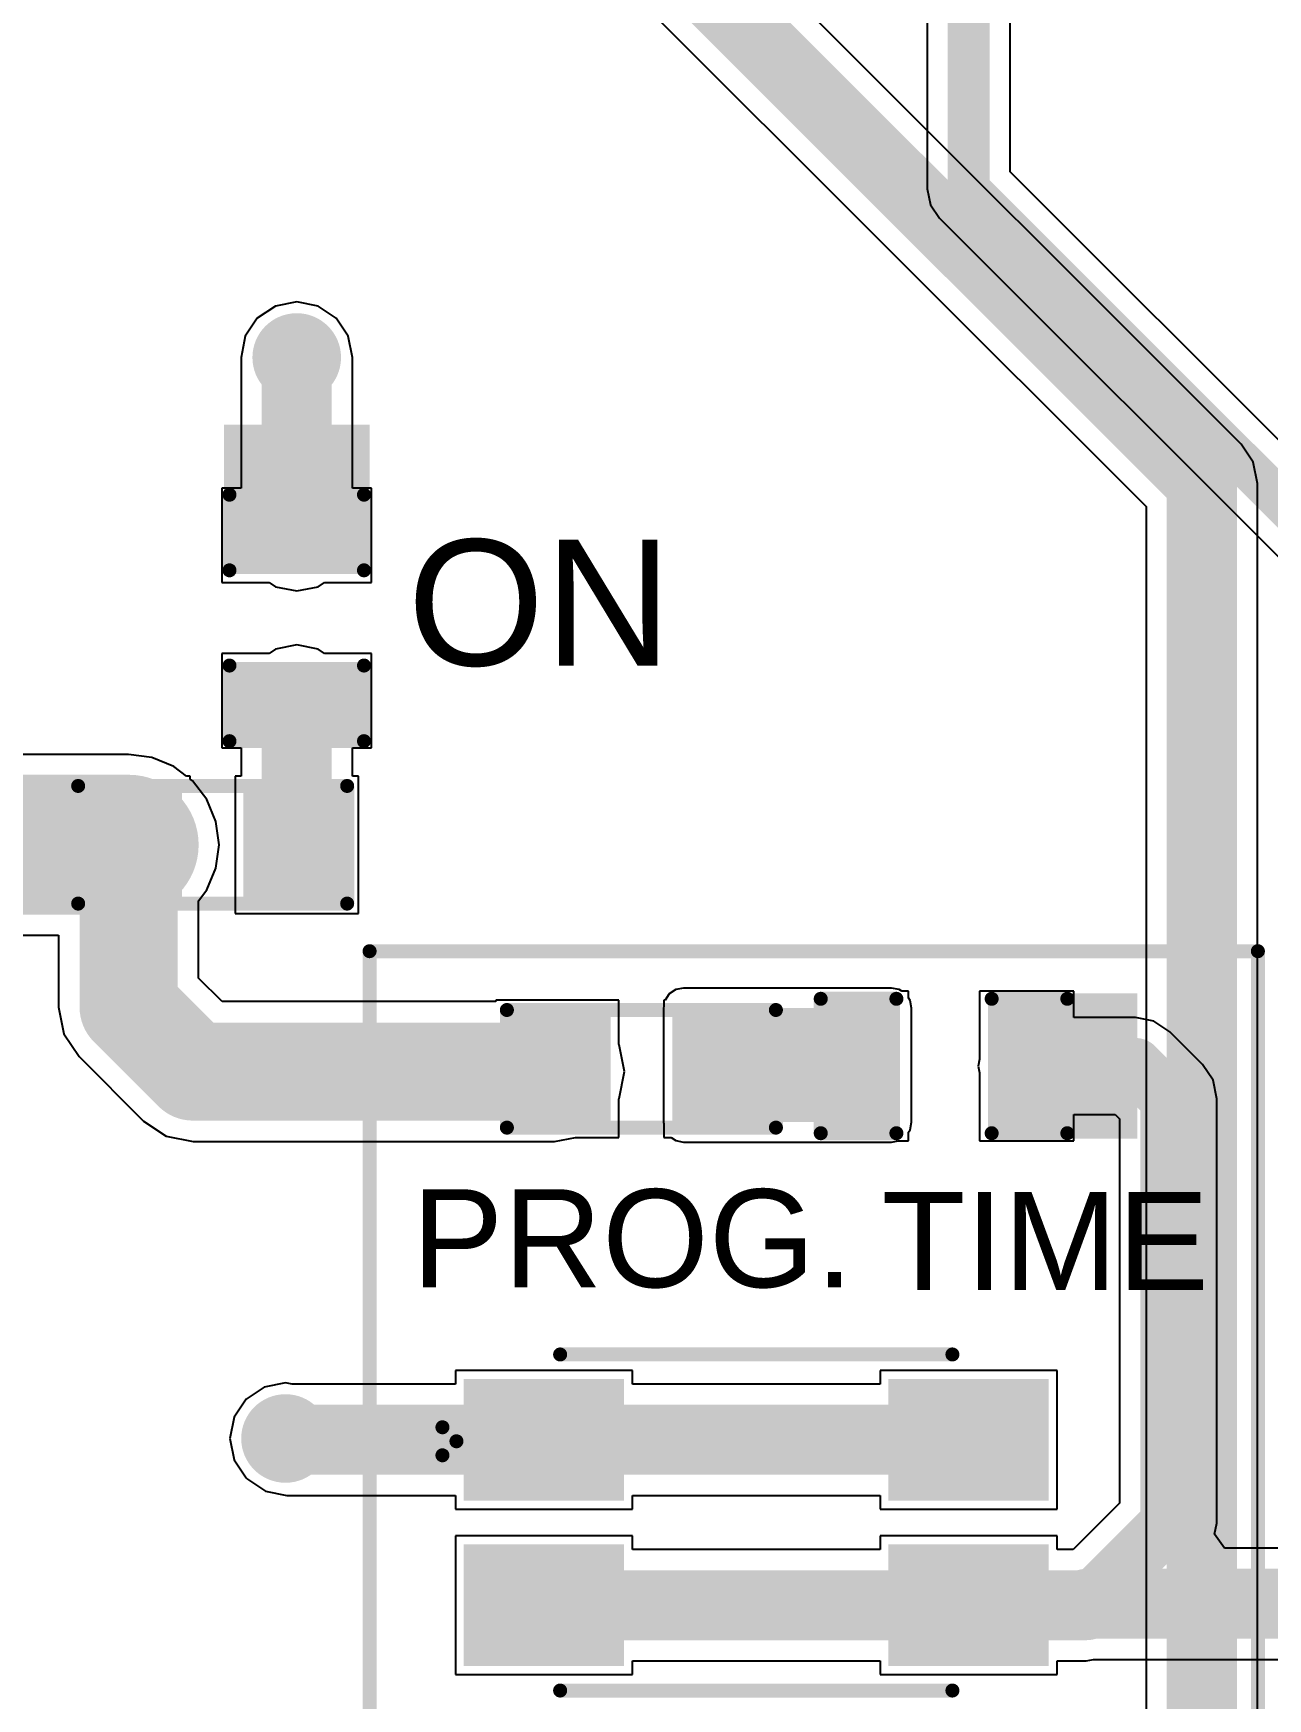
# Model space of a CAD drawing. Header units: millimetres. Extents: x -0.16 to 4.85, y -0.01 to 3.83.
# Drawn here: x 2.663 to 3.103, y 2.566 to 3.161 of the extents above; entities that cross this region are included whole.
import ezdxf

# ---------------------------------------------------------------- set-up
doc = ezdxf.new("R2010")
doc.units = ezdxf.units.MM
doc.header["$MEASUREMENT"] = 0
for name, color, linetype in [('BottomLayer', 5, 'Continuous'), ('BottomSolder', 6, 'Continuous'), ('TopLayer', 1, 'Continuous'), ('TopOverlay', 2, 'Continuous'), ('TopPaste', 8, 'Continuous'), ('TopSolder', 216, 'Continuous'), ('ViaHoleLayer', 16, 'Continuous')]:
    doc.layers.add(name, color=color, linetype=linetype)
doc.styles.add('Arial', font='', dxfattribs={"height": 0.2})
doc.styles.get('Arial').set_extended_font_data('Arial')

# ---------------------------------------------------------------- blocks, each defined once
blk = doc.blocks.new('TS_1185EC_C_D_B__8')
at = {"layer": 'TopLayer'}
for points in [[(-0.10039, 0.04724), (-0.05118, 0.04724), (-0.05118, 0.01181), (-0.10039, 0.01181)], [(0.05118, 0.04724), (0.10039, 0.04724), (0.10039, 0.01181), (0.05118, 0.01181)], [(-0.10039, -0.01181), (-0.05118, -0.01181), (-0.05118, -0.04724), (-0.10039, -0.04724)], [(0.05118, -0.01181), (0.10039, -0.01181), (0.10039, -0.04724), (0.05118, -0.04724)]]:
    blk.add_hatch(color=1, dxfattribs=at).paths.add_polyline_path(points)
at = {"layer": 'TopPaste'}
for points in [[(-0.10039, 0.04724), (-0.05118, 0.04724), (-0.05118, 0.01181), (-0.10039, 0.01181)], [(0.05118, 0.04724), (0.10039, 0.04724), (0.10039, 0.01181), (0.05118, 0.01181)], [(-0.10039, -0.01181), (-0.05118, -0.01181), (-0.05118, -0.04724), (-0.10039, -0.04724)], [(0.05118, -0.01181), (0.10039, -0.01181), (0.10039, -0.04724), (0.05118, -0.04724)]]:
    blk.add_hatch(color=8, dxfattribs=at).paths.add_polyline_path(points)
at = {"layer": 'TopSolder'}
for points in [[(-0.10439, 0.05124), (-0.04718, 0.05124), (-0.04718, 0.00781), (-0.10439, 0.00781)], [(0.04718, 0.05124), (0.10439, 0.05124), (0.10439, 0.00781), (0.04718, 0.00781)], [(-0.10439, -0.00781), (-0.04718, -0.00781), (-0.04718, -0.05124), (-0.10439, -0.05124)], [(0.04718, -0.00781), (0.10439, -0.00781), (0.10439, -0.05124), (0.04718, -0.05124)]]:
    blk.add_hatch(color=216, dxfattribs=at).paths.add_polyline_path(points)
at = {"layer": 'TopOverlay', "const_width": 0.005}
for points in [[(-0.07, 0.06), (0.07, 0.06)], [(-0.112, 0.034), (-0.107, 0.029)], [(-0.112, 0.024), (-0.112, 0.034)], [(-0.112, 0.024), (-0.107, 0.029)], [(-0.07, -0.06), (0.07, -0.06)]]:
    blk.add_lwpolyline(points, dxfattribs=at)
at = {"layer": 'TopOverlay', "const_width": 0.0025}
for points in [[(-0.07125, 0.06, 1), (-0.06875, 0.06, 1)], [(0.06875, 0.06, 1), (0.07125, 0.06, 1)], [(-0.11325, 0.034, 1), (-0.11075, 0.034, 1)], [(-0.11325, 0.034, 1), (-0.11075, 0.034, 1)], [(-0.10825, 0.029, 1), (-0.10575, 0.029, 1)], [(-0.10825, 0.029, 1), (-0.10575, 0.029, 1)], [(-0.11325, 0.024, 1), (-0.11075, 0.024, 1)], [(-0.11325, 0.024, 1), (-0.11075, 0.024, 1)], [(-0.07125, -0.06, 1), (-0.06875, -0.06, 1)], [(0.06875, -0.06, 1), (0.07125, -0.06, 1)]]:
    blk.add_lwpolyline(points, format="xyb", close=True, dxfattribs=at)
blk = doc.blocks.new('RES_0603_16')
at = {"layer": 'TopLayer'}
for points in [[(-0.015, 0.0175), (-0.015, -0.0175), (-0.045, -0.0175), (-0.045, 0.0175)], [(0.045, 0.0175), (0.045, -0.0175), (0.015, -0.0175), (0.015, 0.0175)]]:
    blk.add_hatch(color=1, dxfattribs=at).paths.add_polyline_path(points)
at = {"layer": 'TopPaste'}
for points in [[(-0.015, 0.0175), (-0.015, -0.0175), (-0.045, -0.0175), (-0.045, 0.0175)], [(0.045, 0.0175), (0.045, -0.0175), (0.015, -0.0175), (0.015, 0.0175)]]:
    blk.add_hatch(color=8, dxfattribs=at).paths.add_polyline_path(points)
at = {"layer": 'TopSolder'}
for points in [[(-0.011, 0.0215), (-0.011, -0.0215), (-0.049, -0.0215), (-0.049, 0.0215)], [(0.049, 0.0215), (0.049, -0.0215), (0.011, -0.0215), (0.011, 0.0215)]]:
    blk.add_hatch(color=216, dxfattribs=at).paths.add_polyline_path(points)
at = {"layer": 'TopOverlay', "const_width": 0.005}
for points in [[(-0.048, -0.021), (-0.048, 0.021)], [(-0.048, 0.021), (0.048, 0.021)], [(0.048, -0.021), (0.048, 0.021)], [(-0.048, -0.021), (0.048, -0.021)]]:
    blk.add_lwpolyline(points, dxfattribs=at)
at = {"layer": 'TopOverlay', "const_width": 0.0025}
for points in [[(-0.04925, 0.021, 1), (-0.04675, 0.021, 1)], [(-0.04925, 0.021, 1), (-0.04675, 0.021, 1)], [(0.04675, 0.021, 1), (0.04925, 0.021, 1)], [(0.04675, 0.021, 1), (0.04925, 0.021, 1)], [(-0.04925, -0.021, 1), (-0.04675, -0.021, 1)], [(-0.04925, -0.021, 1), (-0.04675, -0.021, 1)], [(0.04675, -0.021, 1), (0.04925, -0.021, 1)], [(0.04675, -0.021, 1), (0.04925, -0.021, 1)]]:
    blk.add_lwpolyline(points, format="xyb", close=True, dxfattribs=at)
blk = doc.blocks.new('LED_0603_17')
at = {"layer": 'TopLayer'}
for points in [[(-0.03937, 0.01969), (-0.01969, 0.01969), (-0.01969, -0.01969), (-0.03937, -0.01969)], [(0.01969, 0.01969), (0.03937, 0.01969), (0.03937, -0.01969), (0.01969, -0.01969)]]:
    blk.add_hatch(color=1, dxfattribs=at).paths.add_polyline_path(points)
at = {"layer": 'TopOverlay'}
blk.add_hatch(color=2, dxfattribs=at).paths.add_polyline_path([(0.044, -0.026), (0.069, -0.026), (0.069, 0.026), (0.044, 0.026)])
at = {"layer": 'TopPaste'}
for points in [[(-0.03937, 0.01969), (-0.01969, 0.01969), (-0.01969, -0.01969), (-0.03937, -0.01969)], [(0.01969, 0.01969), (0.03937, 0.01969), (0.03937, -0.01969), (0.01969, -0.01969)]]:
    blk.add_hatch(color=8, dxfattribs=at).paths.add_polyline_path(points)
at = {"layer": 'TopSolder'}
for points in [[(-0.04337, 0.02369), (-0.01569, 0.02369), (-0.01569, -0.02369), (-0.04337, -0.02369)], [(0.01569, 0.02369), (0.04337, 0.02369), (0.04337, -0.02369), (0.01569, -0.02369)]]:
    blk.add_hatch(color=216, dxfattribs=at).paths.add_polyline_path(points)
at = {"layer": 'TopOverlay', "const_width": 0.005}
for points in [[(-0.044, 0.024), (-0.017, 0.024)], [(-0.044, 0.024), (-0.044, -0.024)], [(0.017, 0.024), (0.044, 0.024)], [(0.044, 0.024), (0.044, -0.024)], [(-0.044, -0.024), (-0.017, -0.024)], [(0.017, -0.024), (0.044, -0.024)]]:
    blk.add_lwpolyline(points, dxfattribs=at)
at = {"layer": 'TopOverlay', "const_width": 0.0025}
for points in [[(-0.04525, 0.024, 1), (-0.04275, 0.024, 1)], [(-0.04525, 0.024, 1), (-0.04275, 0.024, 1)], [(-0.01825, 0.024, 1), (-0.01575, 0.024, 1)], [(0.01575, 0.024, 1), (0.01825, 0.024, 1)], [(0.04275, 0.024, 1), (0.04525, 0.024, 1)], [(0.04275, 0.024, 1), (0.04525, 0.024, 1)], [(-0.04525, -0.024, 1), (-0.04275, -0.024, 1)], [(-0.04525, -0.024, 1), (-0.04275, -0.024, 1)], [(-0.01825, -0.024, 1), (-0.01575, -0.024, 1)], [(0.01575, -0.024, 1), (0.01825, -0.024, 1)], [(0.04275, -0.024, 1), (0.04525, -0.024, 1)], [(0.04275, -0.024, 1), (0.04525, -0.024, 1)]]:
    blk.add_lwpolyline(points, format="xyb", close=True, dxfattribs=at)
blk = doc.blocks.new('RES_0603_71')
at = {"layer": 'TopLayer'}
for points in [[(-0.015, 0.0175), (-0.015, -0.0175), (-0.045, -0.0175), (-0.045, 0.0175)], [(0.045, 0.0175), (0.045, -0.0175), (0.015, -0.0175), (0.015, 0.0175)]]:
    blk.add_hatch(color=1, dxfattribs=at).paths.add_polyline_path(points)
at = {"layer": 'TopPaste'}
for points in [[(-0.015, 0.0175), (-0.015, -0.0175), (-0.045, -0.0175), (-0.045, 0.0175)], [(0.045, 0.0175), (0.045, -0.0175), (0.015, -0.0175), (0.015, 0.0175)]]:
    blk.add_hatch(color=8, dxfattribs=at).paths.add_polyline_path(points)
at = {"layer": 'TopSolder'}
for points in [[(-0.011, 0.0215), (-0.011, -0.0215), (-0.049, -0.0215), (-0.049, 0.0215)], [(0.049, 0.0215), (0.049, -0.0215), (0.011, -0.0215), (0.011, 0.0215)]]:
    blk.add_hatch(color=216, dxfattribs=at).paths.add_polyline_path(points)
at = {"layer": 'TopOverlay', "const_width": 0.005}
for points in [[(-0.048, -0.021), (-0.048, 0.021)], [(-0.048, 0.021), (0.048, 0.021)], [(0.048, -0.021), (0.048, 0.021)], [(-0.048, -0.021), (0.048, -0.021)]]:
    blk.add_lwpolyline(points, dxfattribs=at)
at = {"layer": 'TopOverlay', "const_width": 0.0025}
for points in [[(-0.04925, 0.021, 1), (-0.04675, 0.021, 1)], [(-0.04925, 0.021, 1), (-0.04675, 0.021, 1)], [(0.04675, 0.021, 1), (0.04925, 0.021, 1)], [(0.04675, 0.021, 1), (0.04925, 0.021, 1)], [(-0.04925, -0.021, 1), (-0.04675, -0.021, 1)], [(-0.04925, -0.021, 1), (-0.04675, -0.021, 1)], [(0.04675, -0.021, 1), (0.04925, -0.021, 1)], [(0.04675, -0.021, 1), (0.04925, -0.021, 1)]]:
    blk.add_lwpolyline(points, format="xyb", close=True, dxfattribs=at)
blk = doc.blocks.new('LED_0603_84')
at = {"layer": 'TopLayer'}
for points in [[(-0.03937, 0.01969), (-0.01969, 0.01969), (-0.01969, -0.01969), (-0.03937, -0.01969)], [(0.01969, 0.01969), (0.03937, 0.01969), (0.03937, -0.01969), (0.01969, -0.01969)]]:
    blk.add_hatch(color=1, dxfattribs=at).paths.add_polyline_path(points)
at = {"layer": 'TopOverlay'}
blk.add_hatch(color=2, dxfattribs=at).paths.add_polyline_path([(0.044, -0.026), (0.069, -0.026), (0.069, 0.026), (0.044, 0.026)])
at = {"layer": 'TopPaste'}
for points in [[(-0.03937, 0.01969), (-0.01969, 0.01969), (-0.01969, -0.01969), (-0.03937, -0.01969)], [(0.01969, 0.01969), (0.03937, 0.01969), (0.03937, -0.01969), (0.01969, -0.01969)]]:
    blk.add_hatch(color=8, dxfattribs=at).paths.add_polyline_path(points)
at = {"layer": 'TopSolder'}
for points in [[(-0.04337, 0.02369), (-0.01569, 0.02369), (-0.01569, -0.02369), (-0.04337, -0.02369)], [(0.01569, 0.02369), (0.04337, 0.02369), (0.04337, -0.02369), (0.01569, -0.02369)]]:
    blk.add_hatch(color=216, dxfattribs=at).paths.add_polyline_path(points)
at = {"layer": 'TopOverlay', "const_width": 0.005}
for points in [[(-0.044, 0.024), (-0.017, 0.024)], [(-0.044, -0.024), (-0.044, 0.024)], [(0.017, 0.024), (0.044, 0.024)], [(0.044, -0.024), (0.044, 0.024)], [(-0.044, -0.024), (-0.017, -0.024)], [(0.017, -0.024), (0.044, -0.024)]]:
    blk.add_lwpolyline(points, dxfattribs=at)
at = {"layer": 'TopOverlay', "const_width": 0.0025}
for points in [[(-0.04525, 0.024, 1), (-0.04275, 0.024, 1)], [(-0.04525, 0.024, 1), (-0.04275, 0.024, 1)], [(-0.01825, 0.024, 1), (-0.01575, 0.024, 1)], [(0.01575, 0.024, 1), (0.01825, 0.024, 1)], [(0.04275, 0.024, 1), (0.04525, 0.024, 1)], [(0.04275, 0.024, 1), (0.04525, 0.024, 1)], [(-0.04525, -0.024, 1), (-0.04275, -0.024, 1)], [(-0.04525, -0.024, 1), (-0.04275, -0.024, 1)], [(-0.01825, -0.024, 1), (-0.01575, -0.024, 1)], [(0.01575, -0.024, 1), (0.01825, -0.024, 1)], [(0.04275, -0.024, 1), (0.04525, -0.024, 1)], [(0.04275, -0.024, 1), (0.04525, -0.024, 1)]]:
    blk.add_lwpolyline(points, format="xyb", close=True, dxfattribs=at)

msp = doc.modelspace()

# ---------------------------------------------------------------- hatches: boundary and pattern name
at = {"layer": 'BottomLayer'}
h = msp.add_hatch(color=5, dxfattribs=at)
edge = h.paths.add_edge_path()
edge.add_arc((2.757, 3.045), 0.01181, 0, 360)
h = msp.add_hatch(color=5, dxfattribs=at)
edge = h.paths.add_edge_path()
edge.add_arc((2.753, 2.659), 0.01181, 0, 360)
at = {"layer": 'BottomSolder'}
h = msp.add_hatch(color=6, dxfattribs=at)
edge = h.paths.add_edge_path()
edge.add_arc((2.757, 3.045), 0.01581, 0, 360)
h = msp.add_hatch(color=6, dxfattribs=at)
edge = h.paths.add_edge_path()
edge.add_arc((2.753, 2.659), 0.01581, 0, 360)
at = {"layer": 'TopLayer'}
h = msp.add_hatch(color=1, dxfattribs=at)
edge = h.paths.add_edge_path()
edge.add_arc((2.757, 3.045), 0.01181, 0, 360)
msp.add_hatch(color=1, dxfattribs=at).paths.add_polyline_path([(2.895, 2.772), (2.96931, 2.772), (2.96931, 2.81269), (2.895, 2.81269)])
h = msp.add_hatch(color=1, dxfattribs=at)
edge = h.paths.add_edge_path()
edge.add_arc((2.753, 2.659), 0.01181, 0, 360)
at = {"layer": 'TopSolder'}
h = msp.add_hatch(color=216, dxfattribs=at)
edge = h.paths.add_edge_path()
edge.add_arc((2.757, 3.045), 0.01581, 0, 360)
h = msp.add_hatch(color=216, dxfattribs=at)
edge = h.paths.add_edge_path()
edge.add_arc((2.753, 2.659), 0.01581, 0, 360)
at = {"layer": 'ViaHoleLayer'}
h = msp.add_hatch(color=16, dxfattribs=at)
edge = h.paths.add_edge_path()
edge.add_arc((2.757, 3.045), 0.00591, 0, 360)
h = msp.add_hatch(color=16, dxfattribs=at)
edge = h.paths.add_edge_path()
edge.add_arc((2.753, 2.659), 0.00591, 0, 360)

# ---------------------------------------------------------------- linework, layer by layer
at = {"layer": 'BottomLayer'}
for p, q in [((3.09406, 3.01406), (2.74606, 3.36206)), ((2.72376, 3.32812), (3.06012, 2.99176)), ((3.09837, 3.00761), (3.09406, 3.01406)), ((3.09988, 3), (3.09837, 3.00761)), ((3.09988, 2.19706), (3.09988, 3)), ((3.06012, 2.99176), (3.06012, 2.19706))]:
    msp.add_line(p, q, dxfattribs=at)
at = {"layer": 'BottomLayer', "const_width": 0.025}
for points in [[(2.732, 3.348), (3.08, 3)], [(3.08, 2.19706), (3.08, 3)]]:
    msp.add_lwpolyline(points, dxfattribs=at)
at = {"layer": 'BottomLayer', "const_width": 0.0125}
msp.add_lwpolyline([(3.07375, 3, 1), (3.08625, 3, 1)], format="xyb", close=True, dxfattribs=at)
msp.add_lwpolyline([(3.07375, 3, 1), (3.08625, 3, 1)], format="xyb", close=True, dxfattribs=at)
at = {"layer": 'TopLayer'}
for p, q in [((2.982, 3.19776), (2.982, 3.10521)), ((3.01157, 3.11134), (3.01157, 3.19776)), ((3.46412, 2.65879), (3.01157, 3.11134)), ((2.982, 3.10521), (2.98313, 3.09956)), ((2.98313, 3.09956), (2.98633, 3.09476)), ((2.98633, 3.09476), (3.43888, 2.64221)), ((2.74939, 3.06337), (2.74294, 3.05906)), ((2.757, 3.06488), (2.74939, 3.06337)), ((2.76461, 3.06337), (2.757, 3.06488)), ((2.77106, 3.05906), (2.76461, 3.06337)), ((2.74294, 3.05906), (2.73863, 3.05261)), ((2.77537, 3.05261), (2.77106, 3.05906)), ((2.73863, 3.05261), (2.73712, 3.045)), ((2.77688, 3.045), (2.77537, 3.05261)), ((2.73712, 3.045), (2.73712, 2.99837)), ((2.77688, 2.99837), (2.77688, 3.045)), ((2.73712, 2.99837), (2.73032, 2.99837)), ((2.73032, 2.99837), (2.73032, 2.96469)), ((2.78369, 2.99837), (2.77688, 2.99837)), ((2.78369, 2.96469), (2.78369, 2.99837)), ((2.73032, 2.96469), (2.74711, 2.96469)), ((2.74711, 2.96469), (2.74939, 2.96316)), ((2.74939, 2.96316), (2.757, 2.96165)), ((2.757, 2.96165), (2.76461, 2.96316)), ((2.76461, 2.96316), (2.76689, 2.96469)), ((2.76689, 2.96469), (2.78369, 2.96469)), ((2.74711, 2.93932), (2.73032, 2.93932)), ((2.73032, 2.93932), (2.73032, 2.90563)), ((2.74939, 2.94084), (2.74711, 2.93932)), ((2.757, 2.94235), (2.74939, 2.94084)), ((2.76461, 2.94084), (2.757, 2.94235)), ((2.76689, 2.93932), (2.76461, 2.94084)), ((2.78369, 2.93932), (2.76689, 2.93932)), ((2.78369, 2.90563), (2.78369, 2.93932)), ((2.697, 2.90328), (2.64237, 2.90328)), ((2.70535, 2.90218), (2.697, 2.90328)), ((2.71314, 2.89895), (2.70535, 2.90218)), ((2.73032, 2.90563), (2.73712, 2.90563)), ((2.73712, 2.90563), (2.73712, 2.8955)), ((2.77688, 2.8955), (2.77688, 2.90563)), ((2.77688, 2.90563), (2.78369, 2.90563)), ((2.71764, 2.8955), (2.71314, 2.89895)), ((2.719, 2.8955), (2.71764, 2.8955)), ((2.719, 2.89445), (2.719, 2.8955)), ((2.71982, 2.89382), (2.719, 2.89445)), ((2.72495, 2.88714), (2.71982, 2.89382)), ((2.73712, 2.8955), (2.735, 2.8955)), ((2.735, 2.8955), (2.735, 2.8465)), ((2.779, 2.8955), (2.77688, 2.8955)), ((2.779, 2.8465), (2.779, 2.8955)), ((2.72818, 2.87935), (2.72495, 2.88714)), ((2.72928, 2.871), (2.72818, 2.87935)), ((2.72818, 2.86265), (2.72928, 2.871)), ((2.72495, 2.85486), (2.72818, 2.86265)), ((2.72198, 2.85099), (2.72495, 2.85486)), ((2.72198, 2.82335), (2.72198, 2.85099)), ((2.735, 2.8465), (2.779, 2.8465)), ((2.629, 2.83872), (2.67202, 2.83872)), ((2.67202, 2.83872), (2.67202, 2.813)), ((2.73035, 2.81498), (2.72198, 2.82335)), ((2.89227, 2.81928), (2.88995, 2.81773)), ((2.895, 2.81982), (2.89227, 2.81928)), ((2.96931, 2.81982), (2.895, 2.81982)), ((2.97205, 2.81928), (2.96931, 2.81982)), ((2.97294, 2.81868), (2.97205, 2.81928)), ((2.67202, 2.813), (2.67392, 2.80344)), ((2.828, 2.81498), (2.73035, 2.81498)), ((2.872, 2.8155), (2.828, 2.8155)), ((2.828, 2.8155), (2.828, 2.81498)), ((2.872, 2.79968), (2.872, 2.8155)), ((2.888, 2.81337), (2.88786, 2.81269)), ((2.88846, 2.8155), (2.888, 2.8155)), ((2.888, 2.8155), (2.888, 2.81337)), ((2.88995, 2.81773), (2.88846, 2.8155)), ((2.97532, 2.81868), (2.97294, 2.81868)), ((2.97532, 2.8163), (2.97532, 2.81868)), ((2.97591, 2.81542), (2.97532, 2.8163)), ((2.97645, 2.81269), (2.97591, 2.81542)), ((3.03437, 2.81868), (3.00069, 2.81868)), ((3.00069, 2.81868), (3.00069, 2.79447)), ((3.03437, 2.80933), (3.03437, 2.81868)), ((2.88786, 2.81269), (2.88786, 2.772)), ((2.97645, 2.772), (2.97645, 2.81269)), ((3.05628, 2.80933), (3.03437, 2.80933)), ((3.06292, 2.80801), (3.05628, 2.80933)), ((3.06854, 2.80426), (3.06292, 2.80801)), ((2.67392, 2.80344), (2.67934, 2.79534)), ((3.08026, 2.79254), (3.06854, 2.80426)), ((2.67934, 2.79534), (2.70234, 2.77234)), ((2.87208, 2.79956), (2.872, 2.79968)), ((2.87398, 2.79), (2.87208, 2.79956)), ((2.87208, 2.78044), (2.87398, 2.79)), ((3.00069, 2.79447), (3.00019, 2.792)), ((3.00019, 2.792), (3.00069, 2.78953)), ((3.00069, 2.78953), (3.00069, 2.76532)), ((3.08401, 2.78692), (3.08026, 2.79254)), ((3.08533, 2.78028), (3.08401, 2.78692)), ((2.872, 2.78032), (2.87208, 2.78044)), ((2.872, 2.7665), (2.872, 2.78032)), ((3.08533, 2.62876), (3.08533, 2.78028)), ((2.70234, 2.77234), (2.71044, 2.76692)), ((2.88786, 2.772), (2.888, 2.77131)), ((2.888, 2.77131), (2.888, 2.7665)), ((2.97591, 2.76927), (2.97645, 2.772)), ((3.03437, 2.76532), (3.03437, 2.77467)), ((3.03437, 2.77467), (3.0491, 2.77467)), ((3.0491, 2.77467), (3.05067, 2.7731)), ((3.05067, 2.7731), (3.05067, 2.63594)), ((2.71044, 2.76692), (2.72, 2.76502)), ((2.849, 2.76502), (2.85644, 2.7665)), ((2.85644, 2.7665), (2.872, 2.7665)), ((2.888, 2.7665), (2.89063, 2.7665)), ((2.89063, 2.7665), (2.89227, 2.76541)), ((2.89227, 2.76541), (2.895, 2.76486)), ((2.96931, 2.76486), (2.97159, 2.76532)), ((2.97159, 2.76532), (2.97532, 2.76532)), ((2.97532, 2.76838), (2.97591, 2.76927)), ((2.97532, 2.76532), (2.97532, 2.76838)), ((3.00069, 2.76532), (3.03437, 2.76532)), ((2.72, 2.76502), (2.849, 2.76502)), ((2.895, 2.76486), (2.96931, 2.76486)), ((2.87682, 2.68324), (2.81361, 2.68324)), ((2.81361, 2.68324), (2.81361, 2.67841)), ((2.87682, 2.67841), (2.87682, 2.68324)), ((3.02839, 2.68324), (2.96518, 2.68324)), ((2.96518, 2.68324), (2.96518, 2.67841)), ((3.02839, 2.63381), (3.02839, 2.68324)), ((2.74539, 2.67737), (2.73894, 2.67306)), ((2.753, 2.67888), (2.74539, 2.67737)), ((2.75537, 2.67841), (2.753, 2.67888)), ((2.81361, 2.67841), (2.75537, 2.67841)), ((2.96518, 2.67841), (2.87682, 2.67841)), ((2.73894, 2.67306), (2.73463, 2.66661)), ((2.73463, 2.66661), (2.73312, 2.659)), ((2.73312, 2.659), (2.73463, 2.65139)), ((2.73463, 2.65139), (2.73894, 2.64494)), ((2.73894, 2.64494), (2.73941, 2.64447)), ((2.73941, 2.64447), (2.74586, 2.64016)), ((2.74586, 2.64016), (2.75347, 2.63865)), ((2.75347, 2.63865), (2.81361, 2.63865)), ((2.81361, 2.63865), (2.81361, 2.63381)), ((2.87682, 2.63381), (2.87682, 2.63865)), ((2.87682, 2.63865), (2.96518, 2.63865)), ((2.96518, 2.63865), (2.96518, 2.63381)), ((3.05067, 2.63594), (3.03408, 2.61935)), ((2.81361, 2.63381), (2.87682, 2.63381)), ((2.96518, 2.63381), (3.02839, 2.63381)), ((3.08456, 2.62488), (3.08533, 2.62876)), ((2.87682, 2.62419), (2.81361, 2.62419)), ((2.81361, 2.62419), (2.81361, 2.57476)), ((2.87682, 2.61935), (2.87682, 2.62419)), ((3.02839, 2.62419), (2.96518, 2.62419)), ((2.96518, 2.62419), (2.96518, 2.61935)), ((3.02839, 2.61935), (3.02839, 2.62419)), ((3.08807, 2.61988), (3.08456, 2.62488)), ((2.96518, 2.61935), (2.87682, 2.61935)), ((3.03408, 2.61935), (3.02839, 2.61935)), ((3.397, 2.61988), (3.08807, 2.61988)), ((2.87682, 2.57476), (2.87682, 2.57959)), ((2.87682, 2.57959), (2.96518, 2.57959)), ((2.96518, 2.57959), (2.96518, 2.57476)), ((3.02839, 2.57476), (3.02839, 2.57959)), ((3.02839, 2.57959), (3.03871, 2.57959)), ((3.03871, 2.57959), (3.04136, 2.58012)), ((3.04136, 2.58012), (3.397, 2.58012)), ((2.81361, 2.57476), (2.87682, 2.57476)), ((2.96518, 2.57476), (3.02839, 2.57476))]:
    msp.add_line(p, q, dxfattribs=at)
for points, const_width in [([(2.99679, 3.10521), (2.99679, 3.22247)], 0.015), ([(2.99679, 3.10521), (3.45366, 2.64834)], 0.015), ([(2.757, 2.98153), (2.757, 3.045)], 0.025), ([(2.757, 2.871), (2.757, 2.92247)], 0.025), ([(2.629, 2.871), (2.697, 2.871)], 0.05), ([(2.697, 2.813), (2.697, 2.871)], 0.035), ([(2.697, 2.813), (2.72, 2.79)], 0.035), ([(2.72, 2.79), (2.849, 2.79)], 0.035), ([(2.849, 2.79), (2.85, 2.791)], 0.02), ([(3.01753, 2.792), (3.05628, 2.792)], 0.02), ([(3.05628, 2.792), (3.068, 2.78028)], 0.02), ([(3.068, 2.62876), (3.068, 2.78028)], 0.02), ([(2.753, 2.659), (2.75347, 2.65853)], 0.025), ([(2.75347, 2.65853), (2.84521, 2.65853)], 0.025), ([(2.84521, 2.65853), (2.99679, 2.65853)], 0.025), ([(3.03871, 2.59947), (3.068, 2.62876)], 0.02), ([(2.84521, 2.59947), (2.99679, 2.59947)], 0.025), ([(2.99679, 2.59947), (3.03871, 2.59947)], 0.025), ([(3.03924, 2.6), (3.397, 2.6)], 0.025)]:
    msp.add_lwpolyline(points, dxfattribs=dict(at, const_width=const_width))
for points, const_width in [([(2.99304, 3.10521, 1), (3.00054, 3.10521, 1)], 0.0075), ([(2.99304, 3.10521, 1), (3.00054, 3.10521, 1)], 0.0075), ([(2.75075, 3.045, 1), (2.76325, 3.045, 1)], 0.0125), ([(2.75075, 2.98153, 1), (2.76325, 2.98153, 1)], 0.0125), ([(2.75075, 2.92247, 1), (2.76325, 2.92247, 1)], 0.0125), ([(2.6845, 2.871, 1), (2.7095, 2.871, 1)], 0.025), ([(2.68825, 2.871, 1), (2.70575, 2.871, 1)], 0.0175), ([(2.75075, 2.871, 1), (2.76325, 2.871, 1)], 0.0125), ([(2.68825, 2.813, 1), (2.70575, 2.813, 1)], 0.0175), ([(2.68825, 2.813, 1), (2.70575, 2.813, 1)], 0.0175), ([(2.71125, 2.79, 1), (2.72875, 2.79, 1)], 0.0175), ([(2.71125, 2.79, 1), (2.72875, 2.79, 1)], 0.0175), ([(2.84025, 2.79, 1), (2.85775, 2.79, 1)], 0.0175), ([(2.845, 2.791, 1), (2.855, 2.791, 1)], 0.01), ([(3.01253, 2.792, 1), (3.02253, 2.792, 1)], 0.01), ([(3.05128, 2.792, 1), (3.06128, 2.792, 1)], 0.01), ([(3.05128, 2.792, 1), (3.06128, 2.792, 1)], 0.01), ([(2.844, 2.79, 1), (2.854, 2.79, 1)], 0.01), ([(3.063, 2.78028, 1), (3.073, 2.78028, 1)], 0.01), ([(3.063, 2.78028, 1), (3.073, 2.78028, 1)], 0.01), ([(2.74675, 2.659, 1), (2.75925, 2.659, 1)], 0.0125), ([(2.74722, 2.65853, 1), (2.75972, 2.65853, 1)], 0.0125), ([(2.74722, 2.65853, 1), (2.75972, 2.65853, 1)], 0.0125), ([(2.83896, 2.65853, 1), (2.85146, 2.65853, 1)], 0.0125), ([(2.83896, 2.65853, 1), (2.85146, 2.65853, 1)], 0.0125), ([(2.99054, 2.65853, 1), (3.00304, 2.65853, 1)], 0.0125), ([(3.063, 2.62876, 1), (3.073, 2.62876, 1)], 0.01), ([(3.063, 2.62876, 1), (3.073, 2.62876, 1)], 0.01), ([(2.83896, 2.59947, 1), (2.85146, 2.59947, 1)], 0.0125), ([(2.99054, 2.59947, 1), (3.00304, 2.59947, 1)], 0.0125), ([(2.99054, 2.59947, 1), (3.00304, 2.59947, 1)], 0.0125), ([(3.03246, 2.59947, 1), (3.04496, 2.59947, 1)], 0.0125), ([(3.03299, 2.6, 1), (3.04549, 2.6, 1)], 0.0125), ([(3.03371, 2.59947, 1), (3.04371, 2.59947, 1)], 0.01)]:
    msp.add_lwpolyline(points, format="xyb", close=True, dxfattribs=dict(at, const_width=const_width))
at = {"layer": 'TopOverlay', "const_width": 0.005}
for points in [[(2.783, 2.833), (3.1, 2.833)], [(2.783, 2.545), (2.783, 2.833)], [(3.1, 2.545), (3.1, 2.833)]]:
    msp.add_lwpolyline(points, dxfattribs=at)
at = {"layer": 'TopOverlay', "const_width": 0.0025}
for points in [[(2.78175, 2.833, 1), (2.78425, 2.833, 1)], [(2.78175, 2.833, 1), (2.78425, 2.833, 1)], [(3.09875, 2.833, 1), (3.10125, 2.833, 1)], [(3.09875, 2.833, 1), (3.10125, 2.833, 1)]]:
    msp.add_lwpolyline(points, format="xyb", close=True, dxfattribs=at)

# ---------------------------------------------------------------- block references
at = {"rotation": 90}
msp.add_blockref('LED_0603_17', (2.757, 2.952), dxfattribs=at)
for name, p in [('RES_0603_16', (2.727, 2.871)), ('RES_0603_71', (2.88, 2.791)), ('LED_0603_84', (2.988, 2.792)), ('TS_1185EC_C_D_B__8', (2.921, 2.629))]:
    msp.add_blockref(name, p)

# ---------------------------------------------------------------- texts
at = {"layer": 'TopOverlay', "style": 'Arial'}
for s, height, p in [('ON', 0.045, (2.79651, 2.935)), ('PROG.', 0.035, (2.79811, 2.713)), ('TIME', 0.035, (2.96577, 2.712))]:
    msp.add_text(s, height=height, rotation=360, dxfattribs=at).set_placement(p)

doc.saveas('drawing.dxf')
